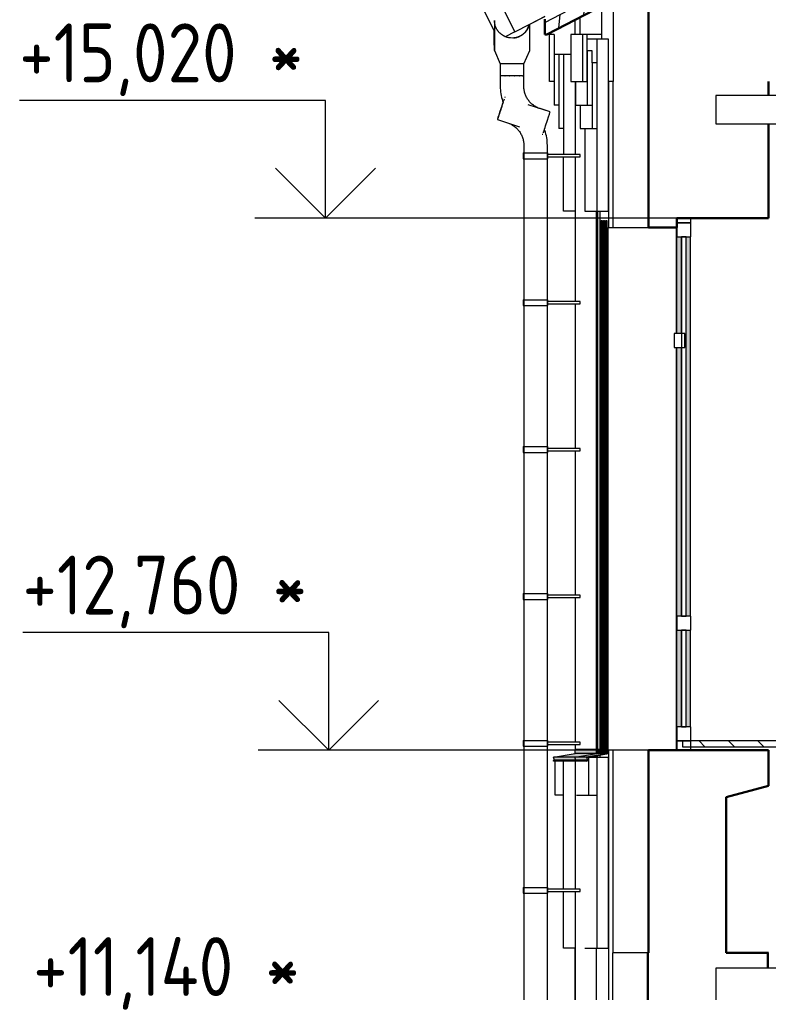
# Model space of a CAD drawing. Header units: millimetres. Extents: x -3929 to 624051, y 52832 to 514950.
# Drawn here: x 547389 to 550572, y 124477 to 128610 of the extents above; entities that cross this region are included whole.
import ezdxf

# ---------------------------------------------------------------- set-up
doc = ezdxf.new("R2010")
doc.units = ezdxf.units.MM
for name, color, linetype, lineweight in [('_ Окна', 7, 'Continuous', 9), ('Аннотация', 7, 'Continuous', 18), ('Антураж', 7, 'Continuous', 18), ('Крыша', 7, 'Continuous', 9), ('Обобщенные модели', 7, 'Continuous', 18), ('Ограждение', 7, 'Continuous', 9), ('Окна', 7, 'Continuous', 9), ('Отметки', 7, 'Continuous', 9), ('Перекрытие', 7, 'Continuous', 18), ('Стены внутренние', 7, 'Continuous', 18), ('Стены наружные', 7, 'Continuous', 18), ('Стены несущие', 7, 'Continuous', 30), ('Стены отделка', 7, 'Continuous', 30), ('Стены штриховка', 7, 'Continuous', 9), ('ШТРИХОВКА', 252, 'Continuous', 15)]:
    doc.layers.add(name, color=color, linetype=linetype, lineweight=lineweight)
doc.layers.add('Линии', color=7, linetype='Continuous', lineweight=9, true_color=0x00a600)
doc.styles.add('GOST Common_1', font='GOST_Common.ttf', dxfattribs={"width": 0.9, "height": 250})
pattern_1 = [(269.804, (-6643.122, 9022.3), (-4.56127714, -1777.99979984), [266.701, -2400.313]), (269.804, (-6643.031, 8968.96), (-4.56127714, -1777.99979984), [160.021, -2506.994]), (269.804, (-6643.578, 8968.96), (-4.56127714, -1777.99979984), [160.021, -2506.994])]

# ---------------------------------------------------------------- blocks, each defined once
blk = doc.blocks.new('окно трехпол с фрамугой - 1675-2200_h___нов_ ок-23-2116733-Разрез 1-1')
at = {"layer": 'Окна', "true_color": 0x383e42}
h = blk.add_hatch(color=250, dxfattribs=at)
h.paths.add_polyline_path([(-6668.4, 12800), (-6666.7, 12800), (-6666.7, 12860), (-6668.2, 12860), (-6668.2, 13270), (-6666.7, 13270), (-6666.7, 13330), (-6668.2, 13330), (-6668.4, 12820)])
h.paths.add_polyline_path([(-6668.2, 14530), (-6668.2, 14940), (-6666.7, 14940), (-6667.2, 14980), (-6668.4, 14980), (-6668.4, 14530)])
h = blk.add_hatch(color=250, dxfattribs=at)
h.paths.add_polyline_path([(-6668.2, 12860), (-6648.2, 12860), (-6648.2, 13270), (-6668.2, 13270), (-6668.2, 12886.5)])
h.paths.add_polyline_path([(-6626.7, 12860), (-6608.2, 12860), (-6608.2, 13270), (-6626.7, 13270), (-6626.7, 12886.5)])
h.paths.add_polyline_path([(-6626.7, 13330), (-6608.2, 13330), (-6608.2, 14940), (-6626.7, 14940), (-6626.7, 13459.5)])
h.paths.add_polyline_path([(-6648.2, 13330), (-6648.2, 14470), (-6668.2, 14470), (-6668.2, 13330), (-6660, 13330)])
h.paths.add_polyline_path([(-6668.2, 14530), (-6648.2, 14530), (-6648.2, 14940), (-6668.2, 14940), (-6668.2, 14605.5)])
at = {"layer": 'Окна'}
h = blk.add_hatch(dxfattribs=at)
h.set_pattern_fill('FP_35', color=256, style=0, pattern_type=2)
h.set_pattern_definition(pattern_1)
h.paths.add_polyline_path([(-6646.7, 13330), (-6646.7, 14470), (-6648.2, 14470), (-6648.2, 13330)])
h.paths.add_polyline_path([(-6648.2, 14530), (-6646.7, 14530), (-6646.7, 14940), (-6648.2, 14940), (-6648.2, 14605.5)])
h = blk.add_hatch(dxfattribs=at)
h.set_pattern_fill('FP_35', color=256, style=0, pattern_type=2)
h.set_pattern_definition(pattern_1)
h.paths.add_polyline_path([(-6646.7, 12860), (-6646.7, 13270), (-6648.2, 13270), (-6648.2, 12860)])
at = {"layer": 'Окна', "true_color": 0x383e42}
blk.add_hatch(color=250, dxfattribs=at).paths.add_polyline_path([(-6666.7, 12760), (-6666.7, 12800), (-6668.4, 12800), (-6668.4, 12760)])
at = {"layer": '_ Окна'}
for p, q in [((-6606.7, 15020), (-6666.7, 15020)), ((-6666.7, 15020), (-6666.7, 15000)), ((-6666.7, 15000), (-6606.7, 15000)), ((-6606.7, 15000), (-6606.7, 15020)), ((-6626.7, 14940), (-6646.7, 14940)), ((-6646.7, 14940), (-6646.7, 13330)), ((-6626.7, 13330), (-6626.7, 14940)), ((-6646.7, 13330), (-6626.7, 13330)), ((-6626.7, 13270), (-6646.7, 13270)), ((-6646.7, 13270), (-6646.7, 12860)), ((-6626.7, 12860), (-6626.7, 13270)), ((-6646.7, 12860), (-6626.7, 12860)), ((-6606.7, 12800), (-6666.7, 12800)), ((-6666.7, 12800), (-6666.7, 12760)), ((-6606.7, 12760), (-6606.7, 12800)), ((-6666.7, 12760), (-6606.7, 12760))]:
    blk.add_line(p, q, dxfattribs=at)
at = {"layer": '_ Окна', "lineweight": 18}
for p, q in [((-6606.7, 15000), (-6666.7, 15000)), ((-6666.7, 15000), (-6666.7, 14940)), ((-6606.7, 14940), (-6606.7, 15000)), ((-6666.7, 14940), (-6606.7, 14940)), ((-6606.7, 13330), (-6666.7, 13330)), ((-6666.7, 13330), (-6666.7, 13270)), ((-6606.7, 13270), (-6606.7, 13330)), ((-6666.7, 13270), (-6606.7, 13270)), ((-6606.7, 12860), (-6666.7, 12860)), ((-6666.7, 12860), (-6666.7, 12800)), ((-6606.7, 12800), (-6606.7, 12860)), ((-6666.7, 12800), (-6606.7, 12800))]:
    blk.add_line(p, q, dxfattribs=at)
at = {"layer": 'Окна'}
for p, q in [((-6668.2, 14940), (-6668.2, 14530)), ((-6666.7, 14940), (-6668.2, 14940)), ((-6648.2, 14940), (-6648.2, 14530)), ((-6608.2, 13330), (-6608.2, 14940)), ((-6668.2, 14470), (-6668.2, 13330)), ((-6648.2, 14470), (-6648.2, 13330)), ((-6666.7, 13330), (-6668.2, 13330)), ((-6666.7, 13270), (-6668.2, 13270)), ((-6668.2, 13270), (-6668.2, 12860)), ((-6648.2, 13270), (-6648.2, 12860)), ((-6608.2, 12860), (-6608.2, 13270)), ((-6668.2, 12860), (-6666.7, 12860)), ((-6666.7, 12800), (-6668.5, 12800)), ((-6666.7, 12800), (-6668.5, 12800))]:
    blk.add_line(p, q, dxfattribs=at)
blk = doc.blocks.new('Окна 134 - Окна 112-2566876-Разрез 1-1')
at = {"layer": '_ Окна', "lineweight": 18}
for p, q in [((-6677.3, 14530), (-6677.3, 14470)), ((-6632.9, 14530), (-6677.3, 14530)), ((-6632.9, 14470), (-6632.9, 14530)), ((-6677.3, 14470), (-6632.9, 14470))]:
    blk.add_line(p, q, dxfattribs=at)
blk = doc.blocks.new('Водосток - Тип 1 _карниз больше 490мм_-5161094-Разрез 1-1')
at = {"layer": 'Обобщенные модели'}
for p, q in [((-7441.5, 15732.4), (-7416.5, 15674.6)), ((-7316.5, 15674.6), (-7291.4, 15732.4)), ((-7416.5, 15674.6), (-7416.5, 15624.6)), ((-7316.5, 15674.6), (-7416.5, 15674.6)), ((-7316.5, 15624.6), (-7316.5, 15674.6)), ((-7416.5, 15624.6), (-7416.5, 15579.9)), ((-7411.8, 15624.6), (-7416.5, 15624.6)), ((-7397.7, 15624.6), (-7409.6, 15624.6)), ((-7397.4, 15624.6), (-7395.8, 15624.6)), ((-7377.4, 15624.6), (-7395.8, 15624.6)), ((-7377.3, 15624.6), (-7375.8, 15624.6)), ((-7356.6, 15624.6), (-7375.8, 15624.6)), ((-7356.7, 15624.6), (-7355.1, 15624.6)), ((-7336.7, 15624.6), (-7355.1, 15624.6)), ((-7336.7, 15624.6), (-7335.1, 15624.6)), ((-7323, 15624.6), (-7334.8, 15624.6)), ((-7322.6, 15624.6), (-7321.3, 15624.6)), ((-7316.5, 15624.6), (-7320.9, 15624.6)), ((-7316.5, 15579.9), (-7316.5, 15624.6)), ((-7394, 15532.4), (-7397.2, 15533.5)), ((-7394, 15532.4), (-7397.2, 15533.5)), ((-7204.9, 15471), (-7298.3, 15501.3)), ((-7204.9, 15471), (-7247.4, 15484.8)), ((-7428.1, 15438.4), (-7334.4, 15407.9)), ((-7428.1, 15438.4), (-7385.6, 15424.5)), ((-7238.4, 15376.7), (-7235.8, 15375.9)), ((-7238.4, 15376.7), (-7235.8, 15375.9)), ((-7318.5, 15297.3), (-7318.5, 15272.3)), ((-7318.5, 15297.3), (-7214.5, 15297.3)), ((-7316.5, 15329.4), (-7316.5, 15284.8)), ((-7216.5, 15284.8), (-7216.5, 15329.4)), ((-7076.5, 15289.8), (-7216.5, 15289.8)), ((-7214.5, 15272.3), (-7214.5, 15297.3)), ((-7318.5, 15272.3), (-7214.5, 15272.3)), ((-7316.5, 15284.8), (-7316.5, 313.3)), ((-7216.5, 313.3), (-7216.5, 15284.8)), ((-7216.5, 15279.8), (-7076.5, 15279.8)), ((-7318.5, 14673.4), (-7318.5, 14648.4)), ((-7318.5, 14673.4), (-7214.5, 14673.4)), ((-7214.5, 14648.4), (-7214.5, 14673.4)), ((-7318.5, 14648.4), (-7214.5, 14648.4)), ((-7076.5, 14665.9), (-7216.5, 14665.9)), ((-7216.5, 14655.9), (-7076.5, 14655.9)), ((-7318.5, 14049.6), (-7318.5, 14024.6)), ((-7318.5, 14049.6), (-7214.5, 14049.6)), ((-7214.5, 14024.6), (-7214.5, 14049.6)), ((-7318.5, 14024.6), (-7214.5, 14024.6)), ((-7076.5, 14042.1), (-7216.5, 14042.1)), ((-7216.5, 14032.1), (-7076.5, 14032.1)), ((-7318.5, 13425.8), (-7318.5, 13400.8)), ((-7318.5, 13425.8), (-7214.5, 13425.8)), ((-7318.5, 13400.8), (-7214.5, 13400.8)), ((-7076.5, 13418.3), (-7216.5, 13418.3)), ((-7216.5, 13408.3), (-7076.5, 13408.3)), ((-7214.5, 13400.8), (-7214.5, 13425.8)), ((-7318.5, 12802), (-7318.5, 12777)), ((-7318.5, 12802), (-7214.5, 12802)), ((-7318.5, 12777), (-7214.5, 12777)), ((-7076.5, 12794.5), (-7216.5, 12794.5)), ((-7216.5, 12784.5), (-7076.5, 12784.5)), ((-7214.5, 12777), (-7214.5, 12802)), ((-7318.5, 12178.2), (-7318.5, 12153.2)), ((-7318.5, 12178.2), (-7214.5, 12178.2)), ((-7318.5, 12153.2), (-7214.5, 12153.2)), ((-7076.5, 12170.7), (-7216.5, 12170.7)), ((-7216.5, 12160.7), (-7076.5, 12160.7)), ((-7214.5, 12153.2), (-7214.5, 12178.2))]:
    blk.add_line(p, q, dxfattribs=at)
at = {"layer": 'Обобщенные модели', "flags": 128}
for points in [[(-7416.5, 15579.9), (-7416.3, 15571.9), (-7415.8, 15563.9), (-7415, 15556), (-7413.9, 15548), (-7412.5, 15540.2), (-7410.7, 15532.4), (-7408.7, 15524.6), (-7406.3, 15517), (-7404.2, 15511.1)], [(-7247.4, 15484.8), (-7251.1, 15486.1), (-7254.9, 15487.6), (-7258.5, 15489.2), (-7262.1, 15490.9), (-7265.6, 15492.8), (-7269.1, 15494.9), (-7272.4, 15497), (-7275.7, 15499.3), (-7278.9, 15501.8), (-7282, 15504.3), (-7284.9, 15507), (-7287.8, 15509.8), (-7290.5, 15512.7), (-7293.2, 15515.7), (-7295.7, 15518.9), (-7298, 15522.1), (-7300.3, 15525.4), (-7302.4, 15528.8), (-7304.4, 15532.3), (-7306.2, 15535.8), (-7307.9, 15539.4), (-7309.5, 15543.1), (-7310.8, 15546.9), (-7312.1, 15550.7), (-7313.2, 15554.5), (-7314.1, 15558.4), (-7314.9, 15562.3), (-7315.5, 15566.3), (-7316, 15570.2), (-7316.3, 15574.2), (-7316.4, 15578.2), (-7316.5, 15579.9)], [(-7385.6, 15424.5), (-7381.8, 15423.2), (-7378.1, 15421.8), (-7374.4, 15420.2), (-7370.8, 15418.4), (-7367.3, 15416.5), (-7363.8, 15414.5), (-7360.5, 15412.3), (-7357.2, 15410), (-7354, 15407.6), (-7351, 15405), (-7348, 15402.3), (-7345.1, 15399.5), (-7342.4, 15396.6), (-7339.8, 15393.6), (-7337.3, 15390.5), (-7334.9, 15387.3), (-7332.6, 15384), (-7330.5, 15380.6), (-7328.5, 15377.1), (-7326.7, 15373.5), (-7325, 15369.9), (-7323.5, 15366.2), (-7322.1, 15362.5), (-7320.8, 15358.7), (-7319.7, 15354.8), (-7318.8, 15350.9), (-7318, 15347), (-7317.4, 15343.1), (-7316.9, 15339.1), (-7316.6, 15335.1), (-7316.5, 15331.1), (-7316.5, 15329.4)], [(-7216.5, 15329.4), (-7216.6, 15337.4), (-7217.1, 15345.4), (-7217.9, 15353.4), (-7219, 15361.3), (-7220.4, 15369.2), (-7222.2, 15377), (-7224.3, 15384.7), (-7226.6, 15392.4), (-7228.5, 15397.6)]]:
    blk.add_lwpolyline(points, dxfattribs=at)
at = {"layer": 'Обобщенные модели'}
for centre, major_axis, ratio, start_param, end_param in [((-7412.6, 15485.9), (15.5, 47.6), 0.004881, 3.143179, 5.761172), ((-7412.6, 15485.9), (15.5, 47.6), 0.004881, 3.143179, 5.761172), ((-7412.6, 15485.9), (15.5, 47.6), 0.004881, 0.966057, 3.141593), ((-7412.6, 15485.9), (15.5, 47.6), 0.004881, 0.966057, 3.141593), ((-7220.3, 15423.4), (15.5, 47.6), 0.004881, 3.666777, 6.283185), ((-7220.3, 15423.4), (15.5, 47.6), 0.004881, 3.666777, 6.283185), ((-7076.5, 15284.8), (0, 5), 0.005132, 4.712389, 6.283185), ((-7076.5, 15284.8), (0, 5), 0.005132, 3.141593, 4.712389), ((-7076.5, 14660.9), (0, 5), 0.005132, 4.712389, 6.283185), ((-7076.5, 14660.9), (0, 5), 0.005132, 3.141593, 4.712389), ((-7076.5, 14037.1), (0, 5), 0.005132, 4.712389, 6.283185), ((-7076.5, 14037.1), (0, 5), 0.005132, 3.141593, 4.712389), ((-7076.5, 13413.3), (0, 5), 0.005132, 4.712389, 6.283185), ((-7076.5, 13413.3), (0, 5), 0.005132, 3.141593, 4.712389), ((-7076.5, 12789.5), (0, 5), 0.005132, 4.712389, 6.283185), ((-7076.5, 12789.5), (0, 5), 0.005132, 3.141593, 4.712389), ((-7076.5, 12165.7), (0, 5), 0.005132, 4.712389, 6.283185), ((-7076.5, 12165.7), (0, 5), 0.005132, 3.141593, 4.712389)]:
    blk.add_ellipse(centre, major_axis=major_axis, ratio=ratio, start_param=start_param, end_param=end_param, dxfattribs=at)
for points, knots in [([(-7440.9, 15859.6), (-7440.9, 15853.3), (-7441, 15840.7), (-7441, 15822), (-7441.1, 15806.7), (-7441.1, 15794.6), (-7441.1, 15787.1), (-7441.2, 15781.3), (-7441.2, 15776.9), (-7441.2, 15772.5), (-7441.2, 15768.3), (-7441.2, 15764.1), (-7441.2, 15759.9), (-7441.2, 15756.6), (-7441.3, 15754), (-7441.3, 15752.1), (-7441.3, 15750.2), (-7441.3, 15747.7), (-7441.3, 15744.7), (-7441.3, 15741.9), (-7441.3, 15739.9), (-7441.4, 15738.6), (-7441.4, 15737.4), (-7441.4, 15736), (-7441.4, 15733.9), (-7441.4, 15732.8), (-7441.5, 15732.4)], [-1, -1, -1, -1, -0.875, -0.75, -0.625, -0.5625, -0.5, -0.46875, -0.4375, -0.40625, -0.375, -0.34375, -0.3125, -0.28125, -0.265625, -0.25, -0.234375, -0.21875, -0.1875, -0.15625, -0.140625, -0.125, -0.109375, -0.09375, -0.0625, 0, 0, 0, 0]), ([(-7292.9, 15842.7), (-7293.6, 15839.8), (-7295.1, 15834.6), (-7298.1, 15827.4), (-7300.9, 15822.3), (-7303.3, 15818.3), (-7305.4, 15815.4), (-7307.5, 15812.6), (-7309.8, 15809.9), (-7312.2, 15807.3), (-7314.7, 15804.8), (-7317.4, 15802.4), (-7320.1, 15800.2), (-7322.9, 15798.1), (-7325.9, 15796.2), (-7328.9, 15794.4), (-7332, 15792.7), (-7335.1, 15791.2), (-7338.4, 15789.8), (-7341.7, 15788.6), (-7346.2, 15787.2), (-7351.9, 15785.8), (-7361.2, 15784.5), (-7370.7, 15784.5), (-7380.1, 15785.8), (-7385.8, 15787.2), (-7390.3, 15788.6), (-7393.6, 15789.8), (-7396.8, 15791.2), (-7400, 15792.7), (-7403.1, 15794.4), (-7406.1, 15796.2), (-7409, 15798.1), (-7411.9, 15800.2), (-7414.6, 15802.5), (-7417.2, 15804.8), (-7419.8, 15807.3), (-7422.2, 15809.9), (-7424.5, 15812.6), (-7426.6, 15815.4), (-7428.6, 15818.3), (-7431.1, 15822.3), (-7433.9, 15827.5), (-7437.4, 15836), (-7440.3, 15846.9), (-7440.9, 15855.4), (-7440.9, 15859.6)], [-0.9225163, -0.9225163, -0.9225163, -0.9225163, -0.8823529, -0.8529412, -0.8235294, -0.8088235, -0.7941176, -0.7794118, -0.7647059, -0.75, -0.7352941, -0.7205882, -0.7058824, -0.6911765, -0.6764706, -0.6617647, -0.6470588, -0.6323529, -0.6176471, -0.6029412, -0.5882353, -0.5588235, -0.5294118, -0.4705882, -0.4411765, -0.4117647, -0.3970588, -0.3823529, -0.3676471, -0.3529412, -0.3382353, -0.3235294, -0.3088235, -0.2941176, -0.2794118, -0.2647059, -0.25, -0.2352941, -0.2205882, -0.2058824, -0.1911765, -0.1764706, -0.1470588, -0.1176471, -0.0588235, 0, 0, 0, 0]), ([(-7359.9, 15784.9), (-7357.5, 15785.1), (-7352.9, 15785.8), (-7347.1, 15787.2), (-7342.7, 15788.6), (-7339.4, 15789.8), (-7336.1, 15791.2), (-7332.9, 15792.7), (-7329.8, 15794.4), (-7326.8, 15796.2), (-7323.9, 15798.1), (-7321.1, 15800.2), (-7318.3, 15802.5), (-7315.7, 15804.8), (-7313.1, 15807.3), (-7310.7, 15809.9), (-7308.5, 15812.6), (-7306.3, 15815.4), (-7304.3, 15818.3), (-7301.8, 15822.3), (-7299.1, 15827.5), (-7296.1, 15834.4), (-7294.7, 15839.4), (-7294, 15842.1)], [-0.4705882, -0.4705882, -0.4705882, -0.4705882, -0.4411765, -0.4117647, -0.3970588, -0.3823529, -0.3676471, -0.3529412, -0.3382353, -0.3235294, -0.3088235, -0.2941176, -0.2794118, -0.2647059, -0.25, -0.2352941, -0.2205882, -0.2058824, -0.1911765, -0.1764706, -0.1470588, -0.1176471, -0.0802769, -0.0802769, -0.0802769, -0.0802769]), ([(-7291.5, 15732.4), (-7291.4, 15732.8), (-7291.4, 15733.9), (-7291.4, 15736), (-7291.4, 15737.4), (-7291.4, 15738.6), (-7291.3, 15739.9), (-7291.3, 15741.9), (-7291.3, 15744.7), (-7291.3, 15747.7), (-7291.3, 15750.2), (-7291.3, 15752.1), (-7291.3, 15754), (-7291.3, 15756.6), (-7291.2, 15759.9), (-7291.2, 15764.1), (-7291.2, 15768.3), (-7291.2, 15772.5), (-7291.2, 15776.9), (-7291.2, 15781.3), (-7291.1, 15787.1), (-7291.1, 15794.6), (-7291.1, 15806.7), (-7291, 15822), (-7291, 15835.3), (-7291, 15842.4), (-7291, 15843.3)], [-1, -1, -1, -1, -0.9375, -0.90625, -0.890625, -0.875, -0.859375, -0.84375, -0.8125, -0.78125, -0.765625, -0.75, -0.734375, -0.71875, -0.6875, -0.65625, -0.625, -0.59375, -0.5625, -0.53125, -0.5, -0.4375, -0.375, -0.25, -0.125, -0.1082462, -0.1082462, -0.1082462, -0.1082462]), ([(-7441.5, 15732.4), (-7441.5, 15732.9), (-7441.5, 15734), (-7441.5, 15736), (-7441.6, 15737.4), (-7441.6, 15738.6), (-7441.6, 15739.9), (-7441.6, 15741.9), (-7441.6, 15744.7), (-7441.6, 15747.7), (-7441.6, 15750.2), (-7441.6, 15752.1), (-7441.7, 15754), (-7441.7, 15756.6), (-7441.7, 15759.9), (-7441.7, 15764.1), (-7441.7, 15768.3), (-7441.7, 15772.5), (-7441.8, 15776.9), (-7441.8, 15781.3), (-7441.8, 15787.1), (-7441.8, 15794.6), (-7441.8, 15804.3), (-7441.9, 15811), (-7441.9, 15814.7)], [-0.9978517, -0.9978517, -0.9978517, -0.9978517, -0.9375, -0.90625, -0.890625, -0.875, -0.859375, -0.84375, -0.8125, -0.78125, -0.765625, -0.75, -0.734375, -0.71875, -0.6875, -0.65625, -0.625, -0.59375, -0.5625, -0.53125, -0.5, -0.4375, -0.375, -0.3000977, -0.3000977, -0.3000977, -0.3000977])]:
    blk.add_open_spline(points, degree=3, knots=knots, dxfattribs=at)
blk = doc.blocks.new('Ограждение - Ограждение-4662863-Разрез 1-1')
at = {"layer": 'Ограждение', "true_color": 0x373f43}
for points in [[(-7181.5, 12730.9), (-7098.8, 12731), (-7007.9, 12747.1), (-7104.9, 12746), (-7190.6, 12730.9)], [(-7099.2, 12718.4), (-7095, 12718.4), (-7099.2, 12730.9), (-7190.6, 12730.9), (-7186.3, 12718.4), (-7099.2, 12718.4)], [(-7099.2, 12730.9), (-7049.5, 12730.9), (-6957.7, 12747.1), (-7007.9, 12747.1), (-7095, 12731.7)], [(-7051.1, 12718.4), (-7045.2, 12718.4), (-7049.5, 12730.9), (-7099.2, 12730.9), (-7094.6, 12718.4)], [(-7048.1, 12747.1), (-7007.9, 12747.1), (-7007.9, 12763.7), (-7098.8, 12763.7), (-7098.8, 12747.1), (-7049.5, 12747.1)], [(-7007.9, 12747.1), (-6957.7, 12747.1), (-6957.7, 12763.7), (-7007.9, 12763.7)], [(-7181.5, 12716.9), (-7099.2, 12716.9), (-7095, 12718.4), (-7186.3, 12718.4), (-7190.6, 12716.9), (-7185.8, 12716.9)], [(-7099.2, 12714.1), (-7098.2, 12714.1), (-7099.2, 12716.9), (-7190.6, 12716.9), (-7189.6, 12714.1), (-7107.5, 12714.1)], [(-7049.5, 12716.9), (-7048.1, 12718.4), (-7098.2, 12717.3), (-7099.2, 12716.9), (-7049.5, 12716.9)], [(-7098.2, 12714.1), (-7048.5, 12714.1), (-7049.5, 12716.9), (-7099.2, 12716.9)]]:
    blk.add_hatch(color=149, dxfattribs=at).paths.add_polyline_path(points)
at = {"layer": 'Ограждение'}
for p, q in [((-7190.6, 12730.9), (-7098.8, 12747.1)), ((-7186.3, 12718.4), (-7190.6, 12730.9)), ((-7099.2, 12730.9), (-7190.6, 12730.9)), ((-7099.2, 12730.9), (-7007.9, 12747.1)), ((-7095, 12718.4), (-7099.2, 12730.9)), ((-7049.5, 12730.9), (-7099.2, 12730.9)), ((-7098.8, 12747.1), (-7098.8, 12763.7)), ((-7007.9, 12763.7), (-7098.8, 12763.7)), ((-7007.9, 12747.1), (-7098.8, 12747.1)), ((-7007.9, 12747.1), (-7007.9, 12763.7)), ((-6957.7, 12763.7), (-7007.9, 12763.7)), ((-6957.7, 12747.1), (-7007.9, 12747.1)), ((-7190.6, 12716.9), (-7186.3, 12718.4)), ((-7189.6, 12714.1), (-7190.6, 12716.9)), ((-7099.2, 12716.9), (-7190.6, 12716.9)), ((-7098.2, 12714.1), (-7189.6, 12714.1)), ((-7095, 12718.4), (-7186.3, 12718.4)), ((-7099.2, 12716.9), (-7095, 12718.4)), ((-7098.2, 12714.1), (-7099.2, 12716.9)), ((-7049.5, 12716.9), (-7099.2, 12716.9)), ((-7048.5, 12714.1), (-7098.2, 12714.1)), ((-7045.2, 12718.4), (-7095, 12718.4)), ((-7045.9, 12716), (-7049.1, 12716)), ((-7045.6, 12715), (-7048.8, 12715)), ((-7043.9, 12717.8), (-7046.9, 12717.8))]:
    blk.add_line(p, q, dxfattribs=at)
at = {"layer": 'Ограждение', "lineweight": 18}
for p, q in [((-6957.7, 12747.1), (-7049.5, 12730.9)), ((-7049.5, 12730.9), (-7045.2, 12718.4)), ((-7048.1, 12730.2), (-6956.7, 12746.3)), ((-7043.9, 12717.8), (-7048.1, 12730.2)), ((-6956.7, 12763.7), (-6957.7, 12763.7)), ((-6957.7, 12763.7), (-6957.7, 12747.1)), ((-6956.7, 12746.3), (-6956.7, 12763.7)), ((-7045.2, 12718.4), (-7049.5, 12716.9)), ((-7049.5, 12716.9), (-7048.5, 12714.1)), ((-7048.5, 12714.1), (-7045.6, 12715)), ((-7048.2, 12716.3), (-7043.9, 12717.8)), ((-7047.9, 12715.3), (-7048.2, 12716.3)), ((-7045.9, 12716), (-7047.9, 12715.3)), ((-7045.6, 12715), (-7045.9, 12716))]:
    blk.add_line(p, q, dxfattribs=at)
blk = doc.blocks.new('Антураж 11 - Антураж 11-5662270-Разрез 1-1')
at = {"layer": 'Антураж'}
for p, q in [((-5853.4, 16594.5), (-5734.7, 16656.1)), ((-5732.4, 16651.6), (-5734.7, 16656.1)), ((-7035.4, 15981.5), (-5853.4, 16594.5)), ((-5851.1, 16590), (-7033.1, 15977)), ((-5851.1, 16590), (-5853.4, 16594.5)), ((-5831.2, 16600.4), (-5851.1, 16590)), ((-7105.1, 16107), (-6932, 16195.3)), ((-6932, 16195.3), (-6927.8, 16187)), ((-6927.8, 16187), (-6932, 16195.3)), ((-6907.8, 16147.8), (-6867.4, 16068.6)), ((-6867.4, 16068.6), (-6907.8, 16147.8)), ((-7182.2, 16067.7), (-7120.3, 16099.3)), ((-7175.4, 16054.3), (-7113.5, 16085.9)), ((-7105.1, 16107), (-7120.3, 16099.3)), ((-7120.3, 16099.3), (-7113.5, 16085.9)), ((-7113.5, 16097.1), (-7107.3, 16100.3)), ((-7111.3, 16092.6), (-7113.5, 16097.1)), ((-7113.5, 16085.9), (-7107.2, 16089.1)), ((-7109.5, 16093.5), (-7111.3, 16092.6)), ((-7109.5, 16093.5), (-7105, 16095.8)), ((-7107.2, 16089.1), (-7109.5, 16093.5)), ((-7107.3, 16100.3), (-7043.7, 15975.5)), ((-7107.2, 16089.1), (-7102.8, 16091.3)), ((-7037, 15973.4), (-7105.1, 16107)), ((-7182.2, 16067.7), (-7422.2, 15945.3)), ((-7175.4, 16054.3), (-7182.2, 16067.7)), ((-7170.5, 16056.8), (-7109.5, 15937.4)), ((-7108.6, 15937.9), (-7169.5, 16057.3)), ((-7165.2, 16059.5), (-7106.5, 15944.6)), ((-7105.7, 15943.9), (-7164.7, 16059.7)), ((-7037, 15973.4), (-6962.7, 16011.2)), ((-7110.1, 15941.7), (-7048.2, 15973.3)), ((-7043.7, 15975.5), (-7048.2, 15973.3)), ((-7048.2, 15973.3), (-7045.9, 15968.8)), ((-7045.9, 15968.8), (-7037, 15973.4)), ((-7033.1, 15977), (-7035.4, 15981.5)), ((-7490.7, 15910.4), (-7422.2, 15945.3)), ((-7490.7, 15910.4), (-7441, 15813.1)), ((-7422.2, 15945.3), (-7354, 15811.7)), ((-7110.5, 15942.5), (-7106.1, 15944.8)), ((-7108.3, 15938), (-7110.1, 15941.7)), ((-7354, 15811.7), (-7227.8, 15876)), ((-7227.8, 15876), (-7292.9, 15842.3)), ((-7354, 15811.7), (-7395.8, 15790.4))]:
    blk.add_line(p, q, dxfattribs=at)
blk = doc.blocks.new('Высотные отметки - Стрелка вверх-12093-Разрез 1-1')
at = {"layer": 'Аннотация', "lineweight": 5}
for p, q in [((-8716.5, 340), (-10016.5, 340)), ((-8716.5, -160), (-8716.5, 340)), ((-8716.5, -160), (-8928.6, 52.1)), ((-8716.5, -160), (-8504.4, 52.1)), ((-8416.5, -160), (-9016.5, -160))]:
    blk.add_line(p, q, dxfattribs=at)

msp = doc.modelspace()

# ---------------------------------------------------------------- hatches: boundary and pattern name
at = {"layer": 'Крыша'}
h = msp.add_hatch(dxfattribs=at)
h.set_pattern_fill('FP_31', color=256, style=0, pattern_type=2)
h.set_pattern_definition([(76.301, (581890.93, 121145.93), (1300.0318, 6399.994), [388.03, -16080.425]), (78.518, (582037.43, 121848.13), (0.0002, 3200), [58.34, -6472.36]), (80.77, (581993.83, 121580.23), (1300.0188, 9599.9973), [271.41, -15938.46]), (78.518, (581982.23, 121523.06), (0.0002, 3200), [58.34, -6472.36]), (84.201, (582049.03, 121905.3), (-0.0124, 3200.0003), [388.03, -12477.82]), (95.799, (582090.93, 123200.83), (-1299.964, 9600.0053), [388.03, -12477.82]), (101.482, (581993.83, 123911.63), (-1300.001, 3200), [58.34, -6472.36]), (99.23, (582037.43, 123643.73), (-1300.013, 6399.997), [271.41, -15938.46]), (101.482, (582049.03, 123586.53), (-1300.001, 3200), [58.34, -6472.36]), (103.699, (581982.23, 123968.83), (-2600.0473, 9599.9871), [388.03, -16080.425]), (76.301, (581990.93, 121145.93), (1300.0318, 6399.994), [431.31, -16037.145]), (76.301, (581090.93, 121145.93), (1300.0318, 6399.994), [462.63, -16005.825]), (76.301, (580890.93, 121145.93), (1300.0318, 6399.994), [462.63, -16005.825]), (76.301, (581590.93, 121145.93), (1300.0318, 6399.994), [462.63, -16005.825]), (76.301, (581690.93, 121145.93), (1300.0318, 6399.994), [462.63, -16005.825]), (76.301, (581490.93, 121145.93), (1300.0318, 6399.994), [462.63, -16005.825]), (76.301, (581790.93, 121145.93), (1300.0318, 6399.994), [462.63, -16005.825]), (76.301, (580990.93, 121145.93), (1300.0318, 6399.994), [462.63, -16005.825]), (76.301, (581190.93, 121145.93), (1300.0318, 6399.994), [462.63, -16005.825]), (76.301, (581390.93, 121145.93), (1300.0318, 6399.994), [462.63, -16005.825]), (76.301, (581290.93, 121145.93), (1300.0318, 6399.994), [462.63, -16005.825]), (76.301, (580790.93, 121145.93), (1300.0318, 6399.994), [462.63, -16005.825]), (80.77, (581597.02, 121596.23), (1300.0188, 9599.9973), [462.63, -15747.24]), (80.77, (581397.02, 121596.23), (1300.0188, 9599.9973), [462.63, -15747.24]), (80.77, (581197.02, 121596.23), (1300.0188, 9599.9973), [462.63, -15747.24]), (80.77, (581297.02, 121596.23), (1300.0188, 9599.9973), [462.63, -15747.24]), (80.77, (581797.03, 121596.23), (1300.0188, 9599.9973), [462.63, -15747.24]), (80.77, (581097.02, 121596.23), (1300.0188, 9599.9973), [462.63, -15747.24]), (80.77, (581697.02, 121596.23), (1300.0188, 9599.9973), [462.63, -15747.24]), (80.77, (580997.02, 121596.23), (1300.0188, 9599.9973), [462.63, -15747.24]), (80.77, (581497.02, 121596.23), (1300.0188, 9599.9973), [462.63, -15747.24]), (80.77, (580790.93, 121565.48), (1300.0188, 9599.9973), [475.15, -15734.72]), (80.77, (580897.02, 121596.23), (1300.0188, 9599.9973), [462.63, -15747.24]), (80.77, (581897.03, 121596.23), (1300.0188, 9599.9973), [462.63, -15747.24]), (85.355, (581568.1, 122053.36), (-0.0043, 3200.0005), [462.63, -15590.1]), (85.355, (581668.1, 122053.36), (-0.0043, 3200.0005), [462.63, -15590.1]), (85.355, (581168.1, 122053.36), (-0.0043, 3200.0005), [462.63, -15590.1]), (85.355, (581368.1, 122053.36), (-0.0043, 3200.0005), [462.63, -15590.1]), (90, (581203.7, 122514.6), (-1300, 8e-14), [462.63, -2737.37]), (90, (581403.7, 122514.6), (-1300, 8e-14), [462.63, -2737.37]), (90, (581303.7, 122514.6), (-1300, 8e-14), [462.63, -2737.37]), (103.699, (582090.93, 123926.33), (-2600.0473, 9599.9871), [431.31, -16037.145]), (85.355, (581968.13, 122053.36), (-0.0043, 3200.0005), [462.63, -15590.1]), (85.355, (580865.9, 122034.7), (-0.0043, 3200.0005), [475.15, -15577.58]), (85.355, (581068.1, 122053.36), (-0.0043, 3200.0005), [462.63, -15590.1]), (85.355, (580968.1, 122053.36), (-0.0043, 3200.0005), [462.63, -15590.1]), (85.355, (581768.1, 122053.36), (-0.0043, 3200.0005), [462.63, -15590.1]), (85.355, (581268.1, 122053.36), (-0.0043, 3200.0005), [462.63, -15590.1]), (85.355, (581868.13, 122053.36), (-0.0043, 3200.0005), [462.63, -15590.1]), (85.355, (581468.1, 122053.36), (-0.0043, 3200.0005), [462.63, -15590.1]), (90, (581003.7, 122514.6), (-1300, 8e-14), [462.63, -2737.37]), (86.127, (580802.44, 122660.93), (-0.0276, 3200), [85.2, -19158.76]), (90, (580802.4, 122527.7), (-1300, 8e-14), [133.23, -3066.77]), (86.127, (580790.93, 122357.63), (-0.0276, 3200), [170.4, -19073.56]), (90, (580790.9, 122291), (-1300, 8e-14), [66.62, -3133.38]), (90, (580903.5, 122508.3), (-1300, 8e-14), [475.15, -2724.85]), (90, (581103.7, 122514.6), (-1300, 8e-14), [462.63, -2737.37]), (93.873, (580796.69, 123115.83), (-1299.8635, 16000.011), [85.2, -19158.76]), (90, (580796.7, 122982.5), (-1300, 8e-14), [133.23, -3066.77]), (93.873, (580808.2, 122812.53), (-1299.8635, 16000.011), [170.4, -19073.56]), (90, (580808.2, 122745.9), (-1300, 8e-14), [66.62, -3133.38]), (90, (581503.7, 122514.6), (-1300, 8e-14), [462.63, -2737.37]), (90, (581903.7, 122514.6), (-1300, 8e-14), [462.63, -2737.37]), (90, (581803.7, 122514.6), (-1300, 8e-14), [462.63, -2737.37]), (90, (581703.7, 122514.6), (-1300, 8e-14), [462.63, -2737.37]), (90, (581603.7, 122514.6), (-1300, 8e-14), [462.63, -2737.37]), (90, (582003.7, 122514.6), (-1300, 8e-14), [462.63, -2737.37]), (94.645, (581003.74, 122977.23), (-1299.9824, 12800.0017), [462.63, -15590.1]), (94.645, (582003.73, 122977.23), (-1299.9824, 12800.0017), [462.63, -15590.1]), (94.645, (581303.74, 122977.23), (-1299.9824, 12800.0017), [462.63, -15590.1]), (94.645, (580903.5, 122983.53), (-1299.9824, 12800.0017), [475.15, -15577.58]), (94.645, (581903.73, 122977.23), (-1299.9824, 12800.0017), [462.63, -15590.1]), (94.645, (581103.74, 122977.23), (-1299.9824, 12800.0017), [462.63, -15590.1]), (94.645, (581503.74, 122977.23), (-1299.9824, 12800.0017), [462.63, -15590.1]), (94.645, (581403.74, 122977.23), (-1299.9824, 12800.0017), [462.63, -15590.1]), (94.645, (581203.74, 122977.23), (-1299.9824, 12800.0017), [462.63, -15590.1]), (94.645, (581603.74, 122977.23), (-1299.9824, 12800.0017), [462.63, -15590.1]), (94.645, (581803.73, 122977.23), (-1299.9824, 12800.0017), [462.63, -15590.1]), (94.645, (581703.74, 122977.23), (-1299.9824, 12800.0017), [462.63, -15590.1]), (99.23, (581968.13, 123438.53), (-1300.013, 6399.997), [462.63, -15747.24]), (99.23, (581568.1, 123438.53), (-1300.013, 6399.997), [462.63, -15747.24]), (99.23, (581868.13, 123438.53), (-1300.013, 6399.997), [462.63, -15747.24]), (99.23, (581168.1, 123438.53), (-1300.013, 6399.997), [462.63, -15747.24]), (99.23, (581068.1, 123438.53), (-1300.013, 6399.997), [462.63, -15747.24]), (99.23, (581368.1, 123438.53), (-1300.013, 6399.997), [462.63, -15747.24]), (99.23, (581468.1, 123438.53), (-1300.013, 6399.997), [462.63, -15747.24]), (99.23, (581668.1, 123438.53), (-1300.013, 6399.997), [462.63, -15747.24]), (99.23, (581268.1, 123438.53), (-1300.013, 6399.997), [462.63, -15747.24]), (99.23, (580968.1, 123438.53), (-1300.013, 6399.997), [462.63, -15747.24]), (99.23, (581768.1, 123438.53), (-1300.013, 6399.997), [462.63, -15747.24]), (99.23, (580865.9, 123457.13), (-1300.013, 6399.997), [475.15, -15734.72]), (103.699, (581897.03, 123895.63), (-2600.0473, 9599.9871), [462.63, -16005.825]), (103.699, (580897.02, 123895.63), (-2600.0473, 9599.9871), [462.63, -16005.825]), (103.699, (581697.02, 123895.63), (-2600.0473, 9599.9871), [462.63, -16005.825]), (103.699, (581497.02, 123895.63), (-2600.0473, 9599.9871), [462.63, -16005.825]), (103.699, (581197.02, 123895.63), (-2600.0473, 9599.9871), [462.63, -16005.825]), (103.699, (581097.02, 123895.63), (-2600.0473, 9599.9871), [462.63, -16005.825]), (103.699, (581297.02, 123895.63), (-2600.0473, 9599.9871), [462.63, -16005.825]), (103.699, (581797.03, 123895.63), (-2600.0473, 9599.9871), [462.63, -16005.825]), (103.699, (580997.02, 123895.63), (-2600.0473, 9599.9871), [462.63, -16005.825]), (103.699, (581597.02, 123895.63), (-2600.0473, 9599.9871), [462.63, -16005.825]), (103.699, (581397.02, 123895.63), (-2600.0473, 9599.9871), [462.63, -16005.825])])
h.paths.add_polyline_path([(549620.572, 128545.933), (549630.326, 128545.933), (552707.011, 130141.618), (558676.249, 130141.618), (560686.344, 131399.178), (560760.521, 131349.073), (564311.971, 129964.421), (564311.971, 130018.087), (560783.883, 131393.631), (560687.388, 131458.81), (558673.802, 130199.066), (552709.176, 130199.066), (549620.572, 128597.198)])
at = {"layer": 'ШТРИХОВКА'}
h = msp.add_hatch(dxfattribs=at)
h.set_pattern_fill('FP_41', color=252, style=0, pattern_type=2)
h.set_pattern_definition([(0, (580790.93, 121145.93), (0, 124.95), []), (315, (580790.93, 121145.93), (124.95, 0), [176.706, -176.706]), (45, (580790.93, 121145.93), (124.95, 0), [176.706, -176.706])])
h.paths.add_polyline_path([(550709.917, 125520.933), (550716.677, 125520.933), (550716.677, 125545.933), (550205.442, 125545.933), (550205.442, 125520.933), (550579.534, 125520.933)])

# ---------------------------------------------------------------- linework, layer by layer
at = {"layer": 'Крыша', "lineweight": 18}
msp.add_line((549620.572, 128597.198), (552709.176, 130199.066), dxfattribs=at)
at = {"layer": 'Крыша', "lineweight": 30}
for p, q in [((549630.326, 128545.933), (549911.691, 128691.859)), ((549620.572, 128610.716), (549620.572, 128545.933)), ((549620.572, 128545.933), (549630.326, 128545.933))]:
    msp.add_line(p, q, dxfattribs=at)
at = {"layer": 'Линии', "color": 7, "lineweight": 30}
for p, q in [((550513.805, 125339.746), (550391.761, 125307.045)), ((550571.761, 125355.275), (550513.805, 125339.746)), ((550391.761, 125307.045), (550391.761, 124645.933)), ((550391.761, 124645.933), (550571.761, 124645.933))]:
    msp.add_line(p, q, dxfattribs=at)
at = {"layer": 'Отметки', "lineweight": 5}
for p, q in [((550477.412, 127765.933), (548689.118, 127765.933)), ((550059.926, 125505.933), (548703.035, 125505.933))]:
    msp.add_line(p, q, dxfattribs=at)
at = {"layer": 'Перекрытие'}
for p, q in [((550571.7, 128285.933), (550347.926, 128285.933)), ((550347.926, 128285.933), (550347.926, 128165.933)), ((550347.926, 128165.933), (550571.7, 128165.933)), ((550716.677, 125545.933), (550205.442, 125545.933)), ((550205.442, 125545.933), (550205.442, 125520.933)), ((550205.442, 125520.933), (550716.677, 125520.933)), ((550569.21, 124580.933), (550347.926, 124580.933)), ((550347.926, 124580.933), (550347.926, 124445.933))]:
    msp.add_line(p, q, dxfattribs=at)
at = {"layer": 'Перекрытие', "lineweight": 20}
for p, q in [((564053.195, 128285.933), (550571.7, 128285.933)), ((550571.7, 128165.933), (564053.195, 128165.933)), ((556847.926, 124580.933), (550569.21, 124580.933))]:
    msp.add_line(p, q, dxfattribs=at)
at = {"layer": 'Стены внутренние'}
for p, q in [((550179.924, 127275.933), (550179.924, 127725.933)), ((550179.924, 125505.933), (550179.924, 127215.933))]:
    msp.add_line(p, q, dxfattribs=at)
at = {"layer": 'Стены наружные'}
for p, q in [((549861.331, 128665.74), (549861.331, 128525.933)), ((549750.572, 128545.933), (549750.572, 128608.297)), ((549770.572, 128618.67), (549770.572, 128545.933)), ((549640.572, 128345.933), (549640.572, 128545.933)), ((549660.572, 128545.933), (549640.572, 128545.933)), ((549660.572, 128545.933), (549660.572, 128245.933)), ((549781.691, 128545.933), (549731.866, 128545.933)), ((549731.866, 128545.933), (549731.866, 128345.933)), ((549861.331, 128545.933), (549801.691, 128545.933)), ((549841.69, 128525.933), (549801.691, 128525.933)), ((549731.866, 128460.933), (549660.572, 128460.933)), ((549680.572, 128460.933), (549680.572, 128145.933)), ((549700.572, 128460.933), (549700.572, 128035.514)), ((549660.572, 128345.933), (549640.572, 128345.933)), ((549731.866, 128345.933), (549781.691, 128345.933)), ((549750.572, 128345.933), (549750.572, 128035.437)), ((549750.572, 128345.933), (549750.572, 128035.437)), ((549751.764, 128345.933), (549751.764, 128245.933)), ((549680.572, 128245.933), (549660.572, 128245.933)), ((549751.764, 128245.933), (549801.691, 128245.933)), ((549771.661, 128245.933), (549771.661, 128145.933)), ((549700.572, 128145.933), (549680.572, 128145.933)), ((549771.661, 128145.933), (549821.691, 128145.933)), ((549791.481, 128145.933), (549791.481, 127795.933)), ((549700.572, 127795.933), (549700.572, 128025.854)), ((549750.572, 128025.854), (549750.572, 127411.625)), ((549750.572, 128025.854), (549750.572, 127795.933)), ((549750.572, 127795.933), (549700.572, 127795.933)), ((549791.481, 127795.933), (549841.69, 127795.933)), ((549841.434, 125509.624), (549841.434, 127795.933)), ((549846.835, 125509.624), (549846.835, 127795.933)), ((549855.329, 127795.933), (549855.329, 125509.624)), ((549860.982, 125509.624), (549860.982, 127755.933)), ((549860.982, 127755.933), (549865.216, 127755.933)), ((549865.216, 127755.933), (549865.216, 125509.624)), ((549870.432, 125509.624), (549870.432, 127755.933)), ((549870.432, 127755.933), (549874.615, 127755.933)), ((549874.615, 127755.933), (549874.615, 125509.624)), ((549879.835, 125509.624), (549879.835, 127755.933)), ((549879.835, 127755.933), (549884.172, 127755.933)), ((549884.172, 127755.933), (549884.172, 125509.624)), ((549889.928, 125509.624), (549889.928, 127725.933)), ((549889.928, 127725.933), (549891.691, 127725.933)), ((549750.572, 127402.042), (549750.572, 126787.813)), ((549750.572, 126778.23), (549750.572, 126164.001)), ((549750.572, 126154.418), (549750.572, 125540.189)), ((549750.572, 125530.606), (549750.572, 125509.624)), ((549665.572, 125315.933), (549665.572, 125459.992)), ((549700.572, 124916.453), (549700.572, 125459.992)), ((549750.572, 125459.992), (549750.572, 124916.377)), ((549750.572, 125459.992), (549750.572, 124916.377)), ((549806.69, 125475.933), (549800.273, 125475.933)), ((549841.434, 125475.933), (549841.434, 125483.405)), ((549846.835, 125475.933), (549846.835, 125484.358)), ((549855.329, 125485.855), (549855.329, 125475.933)), ((549700.572, 125315.933), (549665.572, 125315.933)), ((549756.433, 125315.933), (549806.69, 125315.933)), ((549700.572, 124665.933), (549700.572, 124906.794)), ((549750.572, 124906.794), (549750.572, 124292.565)), ((549750.572, 124906.794), (549750.572, 124665.933)), ((549750.572, 124665.933), (549700.572, 124665.933)), ((549749.572, 124292.562), (549749.572, 124665.933)), ((549791.433, 124665.933), (549841.69, 124665.933)), ((549841.434, 117563.925), (549841.434, 124665.933))]:
    msp.add_line(p, q, dxfattribs=at)
at = {"layer": 'Стены несущие', "lineweight": 30}
for p, q in [((550061.693, 128809.464), (550061.693, 128345.933)), ((550061.693, 127725.933), (550061.693, 128345.933)), ((550571.7, 128285.933), (550571.7, 128345.933)), ((550571.7, 127765.933), (550571.7, 128165.933)), ((550181.695, 127725.933), (550181.695, 127765.933)), ((550181.695, 127765.933), (550571.7, 127765.933)), ((550061.693, 127725.933), (550181.695, 127725.933)), ((550061.693, 124645.933), (550061.693, 125505.933)), ((550571.7, 125505.933), (550061.693, 125505.933)), ((550571.7, 125355.259), (550571.7, 125505.933)), ((550061.693, 124645.933), (550059.201, 124645.933)), ((550059.201, 124645.933), (550059.201, 123845.933)), ((550569.21, 124580.933), (550569.21, 124645.933))]:
    msp.add_line(p, q, dxfattribs=at)
at = {"layer": 'Стены отделка', "lineweight": 18}
for p, q in [((550061.693, 128345.933), (550061.693, 128769.656)), ((549911.691, 128691.859), (549911.691, 128345.933)), ((549781.691, 128545.933), (549781.691, 128345.933)), ((549801.691, 128545.933), (549781.691, 128545.933)), ((549801.691, 128345.933), (549801.691, 128545.933)), ((549841.69, 128525.933), (549841.69, 127795.933)), ((549891.691, 128525.933), (549841.69, 128525.933)), ((549891.691, 127795.933), (549891.691, 128525.933)), ((549801.691, 128475.933), (549801.691, 128245.933)), ((549821.691, 128475.933), (549801.691, 128475.933)), ((549821.691, 128425.933), (549821.691, 128475.933)), ((549821.691, 128425.933), (549821.691, 128145.933)), ((549841.691, 128425.933), (549821.691, 128425.933)), ((549781.691, 128345.933), (549801.691, 128345.933)), ((549911.691, 128345.933), (549891.691, 128345.933)), ((549891.691, 128345.933), (549891.691, 127725.933)), ((549801.691, 128245.933), (549821.691, 128245.933)), ((549821.691, 128145.933), (549841.691, 128145.933)), ((549841.69, 127795.933), (549891.691, 127795.933)), ((549891.691, 127725.933), (550061.693, 127725.933)), ((549891.691, 125505.933), (549891.691, 123845.933)), ((550061.693, 125505.933), (549891.691, 125505.933)), ((549806.69, 125475.933), (549806.69, 125315.933)), ((549841.691, 125475.933), (549806.69, 125475.933)), ((549841.69, 125475.933), (549841.69, 124665.933)), ((549891.691, 125475.933), (549841.69, 125475.933)), ((549891.691, 124665.933), (549891.691, 125475.933)), ((549806.69, 125315.933), (549841.691, 125315.933)), ((549841.69, 124665.933), (549891.691, 124665.933)), ((550059.201, 124645.933), (549911.691, 124645.933))]:
    msp.add_line(p, q, dxfattribs=at)
at = {"layer": 'Стены штриховка'}
for p, q in [((549911.691, 127725.933), (549911.691, 128345.933)), ((549911.691, 124645.933), (549911.691, 125505.933)), ((549911.691, 124645.933), (549909.198, 124645.933)), ((549909.198, 124645.933), (549909.198, 123845.933))]:
    msp.add_line(p, q, dxfattribs=at)

# ---------------------------------------------------------------- block references
at = {"layer": 'Антураж'}
msp.add_blockref('Антураж 11 - Антураж 11-5662270-Разрез 1-1', (556848.36, 112745.933), dxfattribs=at)
at = {"layer": 'Обобщенные модели'}
msp.add_blockref('Водосток - Тип 1 _карниз больше 490мм_-5161094-Разрез 1-1', (556848.36, 112745.933), dxfattribs=at)
at = {"layer": 'Ограждение'}
msp.add_blockref('Ограждение - Ограждение-4662863-Разрез 1-1', (556848.36, 112745.933), dxfattribs=at)
at = {"layer": 'Окна'}
for name in ['окно трехпол с фрамугой - 1675-2200_h___нов_ ок-23-2116733-Разрез 1-1', 'Окна 134 - Окна 112-2566876-Разрез 1-1']:
    msp.add_blockref(name, (556848.36, 112745.933), dxfattribs=at)
at = {"layer": 'Отметки', "lineweight": 5}
for p in [(557405.606, 127925.933), (557419.523, 125665.933)]:
    msp.add_blockref('Высотные отметки - Стрелка вверх-12093-Разрез 1-1', p, dxfattribs=at)

# ---------------------------------------------------------------- texts
at = {"layer": 'Отметки', "lineweight": 20, "char_height": 250, "attachment_point": 1, "line_spacing_factor": 1.022761, "style": 'GOST Common_1'}
for s, insert, width in [('+15,020 *', (547388.217, 128592.64), 1442.16184), ('+12,760 *', (547402.134, 126332.64), 1442.16184), ('+11,140 *', (547447.485, 124712.64), 1366.73497)]:
    msp.add_mtext(s, dxfattribs=dict(at, insert=insert, width=width))

doc.saveas('drawing.dxf')
